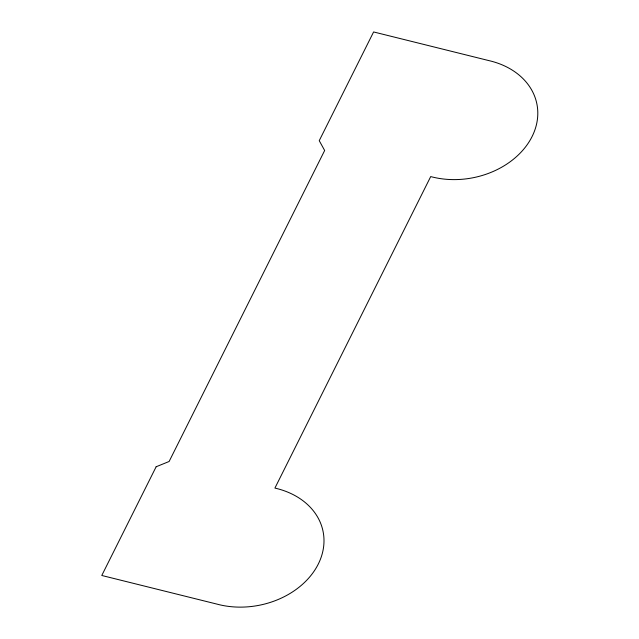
<?xml version="1.0" encoding="UTF-8"?>
<svg xmlns="http://www.w3.org/2000/svg" width="639" height="639" viewBox="0 0 639 639"><rect width="100%" height="100%" fill="white"/><g stroke="black" fill="none" stroke-linecap="round" stroke-linejoin="round"><path stroke-width="0.96" d="M156.148 466.758L101.777 575.475L216.901 604.095A76.976 59.906 -11.1 0 0 318.27 564.085A76.976 59.906 -11.1 0 0 274.914 488.084L430.71 176.58A76.976 59.906 -11.1 0 0 532.079 136.562A76.976 59.906 -11.1 0 0 488.731 60.569L373.607 31.95L319.236 140.668L324.66 150.5L169.119 461.494L156.148 466.758"/></g></svg>
